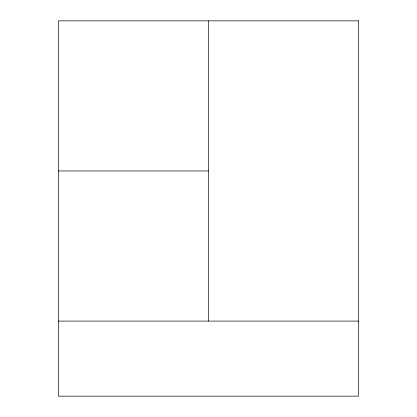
<?xml version="1.0" encoding="UTF-8"?>
<svg xmlns="http://www.w3.org/2000/svg" width="417" height="417" viewBox="0 0 417 417"><rect width="100%" height="100%" fill="white"/><g stroke="black" fill="none" stroke-linecap="round" stroke-linejoin="round"><path stroke-width="0.63" d="M58.38 170.97L208.5 170.97M58.38 321.09L358.62 321.09M208.5 20.85L208.5 321.09M358.62 20.85L58.38 20.85L58.38 396.15L358.62 396.15L358.62 20.85"/></g></svg>
